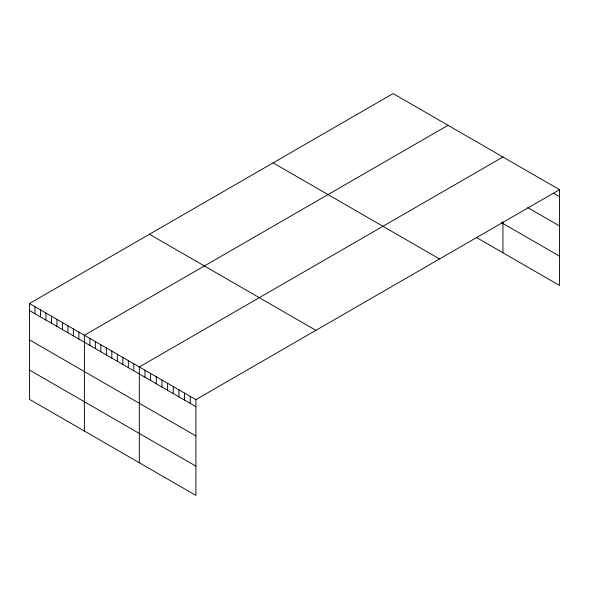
<?xml version="1.0" encoding="UTF-8"?>
<svg xmlns="http://www.w3.org/2000/svg" width="589" height="589" viewBox="0 0 589 589"><rect width="100%" height="100%" fill="white"/><g stroke="black" fill="none" stroke-linecap="round" stroke-linejoin="round"><path stroke-width="0.88" d="M29.45 303.534L195.901 399.629L195.901 495.415L29.45 399.32L29.45 303.534L393.099 93.585L559.55 189.68L559.55 285.466L476.28 237.389M448.03 125.295L84.382 335.244L84.382 431.03M502.954 157.005L139.306 366.962L139.306 462.748M195.901 399.629L559.55 189.68M553.888 193.42L559.55 196.682M527.715 207.6L559.55 225.985M501.386 222.59L559.55 256.171M273.097 162.866L439.549 258.969M149.451 234.253L315.903 330.348M29.45 310.536L195.901 406.638M29.45 339.838L195.901 435.934M29.45 370.025L195.901 466.12M502.954 221.773L502.954 252.791M190.24 396.368L190.24 403.369M184.578 393.099L184.578 400.1M178.923 389.83L178.923 396.831M173.262 386.561L173.262 393.57M167.6 383.299L167.6 390.301M161.946 380.03L161.946 387.032M156.284 376.761L156.284 383.763M150.622 373.492L150.622 380.494M144.968 370.223L144.968 377.232M133.813 363.788L133.813 370.79M128.321 360.615L128.321 367.617M122.829 357.442L122.829 364.451M117.336 354.276L117.336 361.278M111.844 351.103L111.844 358.105M106.351 347.93L106.351 354.931M100.859 344.756L100.859 351.766M95.366 341.591L95.366 348.592M89.874 338.417L89.874 345.419M78.889 332.078L78.889 339.08M73.389 328.905L73.389 335.907M67.897 325.732L67.897 332.733M62.405 322.558L62.405 329.568M56.912 319.393L56.912 326.394M51.42 316.219L51.42 323.221M45.927 313.046L45.927 320.048M40.435 309.873L40.435 316.882M34.942 306.707L34.942 313.709"/></g></svg>
